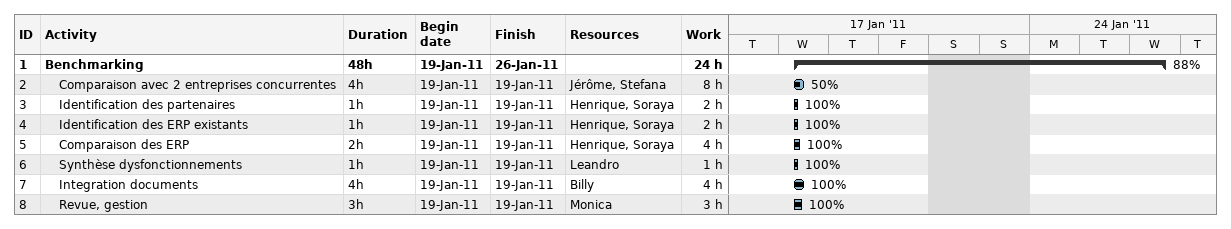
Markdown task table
| ID | Level | Task | Duration | Start | Finish | Resources | % complete | Work (h) |
|---|---|---|---|---|---|---|---|---|
| 1 | 1 | **Benchmarking** | 48h | 2011-01-19 | 2011-01-26 |  | 88 | 24 |
| 2 | 2 | Comparaison avec 2 entreprises concurrentes | 4h | 2011-01-19 | 2011-01-19 | Jérôme, Stefana | 50 | 8 |
| 3 | 2 | Identification des partenaires | 1h | 2011-01-19 | 2011-01-19 | Henrique, Soraya | 100 | 2 |
| 4 | 2 | Identification des ERP existants | 1h | 2011-01-19 | 2011-01-19 | Henrique, Soraya | 100 | 2 |
| 5 | 2 | Comparaison des ERP | 2h | 2011-01-19 | 2011-01-19 | Henrique, Soraya | 100 | 4 |
| 6 | 2 | Synthèse dysfonctionnements | 1h | 2011-01-19 | 2011-01-19 | Leandro | 100 | 1 |
| 7 | 2 | Integration documents | 4h | 2011-01-19 | 2011-01-19 | Billy | 100 | 4 |
| 8 | 2 | Revue, gestion | 3h | 2011-01-19 | 2011-01-19 | Monica | 100 | 3 |
